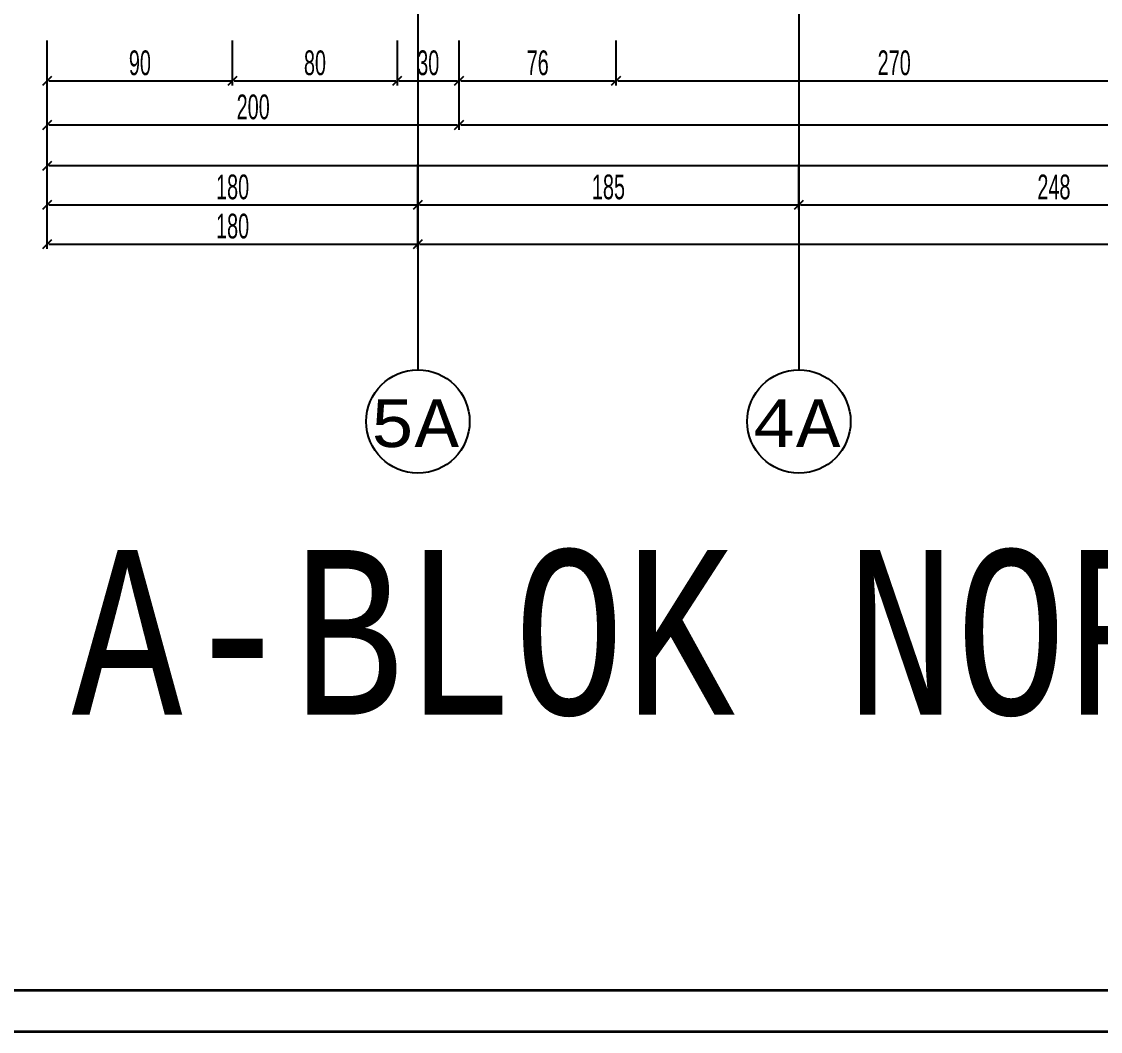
# Model space of a CAD drawing. Header units: inches. Extents: x -7543 to -822, y 102837 to 190349.
# Drawn here: x -831.6544 to -831.5496, y 102836.6651 to 102836.7631 of the extents above; entities that cross this region are included whole.
import ezdxf

# ---------------------------------------------------------------- set-up
doc = ezdxf.new("R2010")
doc.units = ezdxf.units.IN
doc.header["$MEASUREMENT"] = 0
doc.linetypes.add('DASHDOTX2', pattern=[2, 1, -0.5, 0, -0.5])
for name, color, linetype, lineweight in [('AKS', 1, 'Continuous', 25), ('ICOL', 55, 'Continuous', 25), ('YAZI', 7, 'Continuous', 25)]:
    doc.layers.add(name, color=color, linetype=linetype, lineweight=lineweight)
doc.layers.add('DUVAR', color=7, linetype='Continuous', lineweight=35, true_color=0xfc4642)
doc.styles.add('ISIM', font='monos.ttf', dxfattribs={"width": 1.1, "height": 200})
doc.styles.add('OLCU', font='tromand.shx', dxfattribs={"width": 0.6, "height": 12})

# ---------------------------------------------------------------- blocks, each defined once
blk = doc.blocks.new('D')
at = {"layer": 'ICOL'}
for p, q in [((2.83, 2.83), (-2.83, -2.83)), ((0, 3), (0, -25))]:
    blk.add_line(p, q, dxfattribs=at)
blk = doc.blocks.new('E')
at = {"layer": 'ICOL'}
for p, q in [((0, -3), (0, 25)), ((-2.83, -2.83), (2.83, 2.83))]:
    blk.add_line(p, q, dxfattribs=at)

msp = doc.modelspace()

# ---------------------------------------------------------------- linework, layer by layer
at = {"layer": 'AKS', "linetype": 'DASHDOTX2', "ltscale": 10}
for p, q in [((-831.61588, 102837.24178), (-831.61588, 102836.72932)), ((-831.57888, 102837.24178), (-831.57888, 102836.72932))]:
    msp.add_line(p, q, dxfattribs=at)
at = {"layer": 'AKS', "color": 0}
for centre in [(-831.61588, 102836.7243), (-831.57888, 102836.7243)]:
    msp.add_circle(centre, 0.00502, dxfattribs=at)
at = {"layer": 'DUVAR'}
for p, q in [((-837.60107, 102836.66908), (-821.99356, 102836.66908)), ((-837.60507, 102836.66508), (-821.98956, 102836.66508))]:
    msp.add_line(p, q, dxfattribs=at)
at = {"layer": 'ICOL'}
for p, q in [((-831.65172, 102836.75739), (-831.63403, 102836.75739)), ((-831.63372, 102836.75739), (-831.61803, 102836.75739)), ((-831.61772, 102836.75739), (-831.61203, 102836.75739)), ((-831.61172, 102836.75739), (-831.59678, 102836.75739)), ((-831.59647, 102836.75739), (-831.54278, 102836.75739)), ((-831.65172, 102836.7531), (-831.61203, 102836.7531)), ((-831.61172, 102836.7531), (-831.45953, 102836.7531)), ((-831.65172, 102836.74914), (-831.37153, 102836.74914)), ((-831.65172, 102836.74534), (-831.61603, 102836.74534)), ((-831.61572, 102836.74534), (-831.57903, 102836.74534)), ((-831.57872, 102836.74534), (-831.52952, 102836.74534)), ((-831.65172, 102836.74153), (-831.61603, 102836.74153)), ((-831.61572, 102836.74153), (-831.40753, 102836.74153))]:
    msp.add_line(p, q, dxfattribs=at)

# ---------------------------------------------------------------- block references
at = {"layer": 'ICOL', "xscale": 0.0001559999999471984, "yscale": 0.0001559999999471984, "zscale": 0.0001559999999471984, "rotation": 180}
for p in [(-831.65188, 102836.75739), (-831.63388, 102836.75739), (-831.61788, 102836.75739), (-831.61188, 102836.75739), (-831.59663, 102836.75739), (-831.65188, 102836.7531), (-831.61188, 102836.7531), (-831.65188, 102836.74914), (-831.65188, 102836.74534), (-831.61588, 102836.74534), (-831.57888, 102836.74534), (-831.65188, 102836.74153), (-831.61588, 102836.74153)]:
    msp.add_blockref('D', p, dxfattribs=at)
at = {"layer": 'ICOL', "xscale": 0.0001559999999471984, "yscale": 0.0001559999999471984, "zscale": 0.0001559999999471984}
for p in [(-831.63388, 102836.75739), (-831.61788, 102836.75739), (-831.61188, 102836.75739), (-831.59663, 102836.75739), (-831.61188, 102836.7531), (-831.61588, 102836.74534), (-831.57888, 102836.74534), (-831.61588, 102836.74153)]:
    msp.add_blockref('E', p, dxfattribs=at)

# ---------------------------------------------------------------- texts
at = {"layer": 'AKS', "style": 'ISIM', "width": 1.1}
for s, p in [('5A', (-831.62051, 102836.72182)), ('4A', (-831.58347, 102836.72182))]:
    msp.add_text(s, height=0.00462, dxfattribs=at).set_placement(p)
at = {"layer": 'ICOL', "char_height": 0.0024, "attachment_point": 5, "style": 'OLCU'}
for s, insert in [('\\A1;90', (-831.64288, 102836.75911)), ('\\A1;80', (-831.62588, 102836.75911)), ('\\A1;30', (-831.61488, 102836.75911)), ('\\A1;76', (-831.60425, 102836.75911)), ('\\A1;270', (-831.56963, 102836.75911)), ('\\A1;200', (-831.63188, 102836.75483)), ('\\A1;180', (-831.63388, 102836.74706)), ('\\A1;185', (-831.59738, 102836.74706)), ('\\A1;248', (-831.55412, 102836.74706)), ('\\A1;180', (-831.63388, 102836.74326))]:
    msp.add_mtext(s, dxfattribs=dict(at, insert=insert))
at = {"layer": 'YAZI', "style": 'ISIM', "width": 0.791592}
msp.add_text('A-BLOK NORMAL KAT PLANI ÖLÇEK: 1/50', height=0.016, dxfattribs=at).set_placement((-831.64949, 102836.69583, -0.002))

doc.saveas('drawing.dxf')
